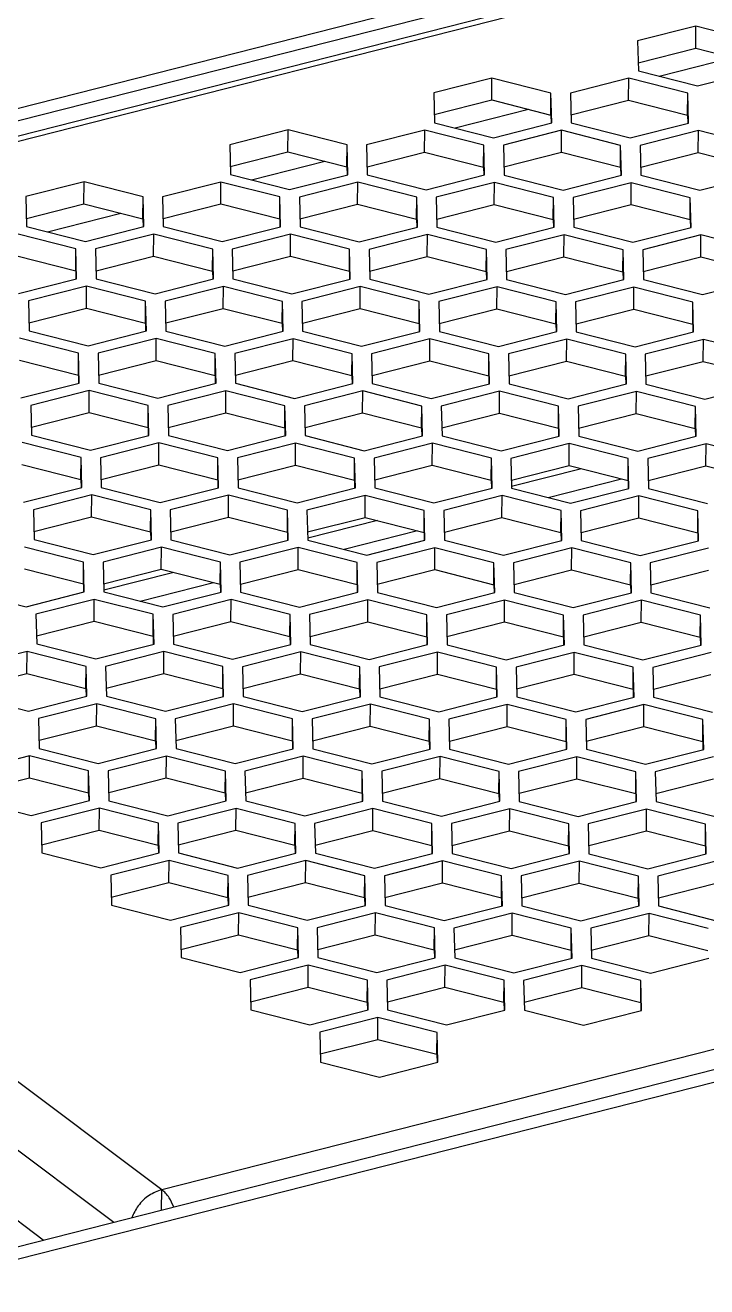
# Model space of a CAD drawing. Header units: millimetres. Extents: x 0 to 279, y 0 to 216.
# Drawn here: x 175.97 to 193.4, y 72.58 to 104.83 of the extents above; entities that cross this region are included whole.
import ezdxf

# ---------------------------------------------------------------- set-up
doc = ezdxf.new("R2010")
doc.units = ezdxf.units.MM

msp = doc.modelspace()

# ---------------------------------------------------------------- linework, layer by layer
at = {"color": 7, "linetype": 'Continuous', "lineweight": 25}
for p, q in [((235.393, 117.853), (143.712, 94.549)), ((235.712, 117.615), (144.03, 94.31)), ((235.419, 117.154), (151.594, 95.847)), ((235.658, 117.08), (151.859, 95.779)), ((193.119, 104.806), (191.628, 104.427)), ((193.115, 104.245), (193.119, 104.806)), ((194.628, 104.422), (193.119, 104.806)), ((191.628, 104.427), (191.647, 103.664)), ((191.642, 103.87), (193.115, 104.245)), ((193.115, 104.245), (194.624, 103.861)), ((192.18, 103.529), (194.056, 104.005)), ((191.647, 103.664), (193.156, 103.281)), ((193.156, 103.281), (194.646, 103.659)), ((187.903, 103.48), (186.413, 103.101)), ((187.899, 102.919), (187.903, 103.48)), ((189.412, 103.096), (187.903, 103.48)), ((191.401, 103.474), (189.911, 103.095)), ((191.397, 102.913), (191.401, 103.474)), ((192.91, 103.09), (191.401, 103.474)), ((186.413, 103.101), (186.431, 102.338)), ((186.426, 102.544), (187.899, 102.919)), ((187.899, 102.919), (189.408, 102.535)), ((189.408, 102.535), (189.412, 103.096)), ((189.431, 102.334), (189.412, 103.096)), ((189.911, 103.095), (189.929, 102.332)), ((189.924, 102.538), (191.397, 102.913)), ((191.397, 102.913), (192.906, 102.529)), ((192.906, 102.529), (192.91, 103.09)), ((192.929, 102.328), (192.91, 103.09)), ((186.964, 102.203), (188.84, 102.68)), ((186.431, 102.338), (187.94, 101.955)), ((187.94, 101.955), (189.431, 102.334)), ((189.408, 102.535), (189.413, 102.329)), ((189.929, 102.332), (191.438, 101.949)), ((191.438, 101.949), (192.929, 102.328)), ((192.906, 102.529), (192.911, 102.323)), ((182.688, 102.154), (181.197, 101.775)), ((182.683, 101.593), (182.688, 102.154)), ((184.197, 101.771), (182.688, 102.154)), ((186.186, 102.148), (184.695, 101.769)), ((186.181, 101.587), (186.186, 102.148)), ((187.695, 101.764), (186.186, 102.148)), ((189.685, 102.143), (188.194, 101.764)), ((189.681, 101.581), (189.685, 102.143)), ((191.194, 101.759), (189.685, 102.143)), ((193.183, 102.137), (191.692, 101.758)), ((193.179, 101.575), (193.183, 102.137)), ((194.692, 101.753), (193.183, 102.137)), ((181.197, 101.775), (181.215, 101.013)), ((184.192, 101.209), (184.197, 101.771)), ((184.215, 101.008), (184.197, 101.771)), ((184.695, 101.769), (184.713, 101.007)), ((187.69, 101.203), (187.695, 101.764)), ((187.713, 101.002), (187.695, 101.764)), ((188.194, 101.764), (188.213, 101.001)), ((191.19, 101.198), (191.194, 101.759)), ((191.213, 100.996), (191.194, 101.759)), ((191.692, 101.758), (191.711, 100.995)), ((181.21, 101.219), (182.683, 101.593)), ((181.749, 100.877), (183.624, 101.354)), ((182.683, 101.593), (184.192, 101.209)), ((184.708, 101.213), (186.181, 101.587)), ((186.181, 101.587), (187.69, 101.203)), ((188.208, 101.207), (189.681, 101.581)), ((189.681, 101.581), (191.19, 101.198)), ((191.706, 101.201), (193.179, 101.575)), ((193.179, 101.575), (194.688, 101.192)), ((181.215, 101.013), (182.724, 100.629)), ((182.724, 100.629), (184.215, 101.008)), ((184.192, 101.209), (184.197, 101.003)), ((184.713, 101.007), (186.222, 100.623)), ((186.222, 100.623), (187.713, 101.002)), ((187.69, 101.203), (187.695, 100.997)), ((188.213, 101.001), (189.722, 100.617)), ((189.722, 100.617), (191.213, 100.996)), ((191.19, 101.198), (191.195, 100.992)), ((191.711, 100.995), (193.22, 100.611)), ((193.22, 100.611), (194.71, 100.99)), ((177.472, 100.828), (175.981, 100.45)), ((177.468, 100.267), (177.472, 100.828)), ((178.981, 100.445), (177.472, 100.828)), ((180.97, 100.822), (179.479, 100.443)), ((180.965, 100.261), (180.97, 100.822)), ((182.479, 100.439), (180.97, 100.822)), ((184.469, 100.817), (182.979, 100.438)), ((184.465, 100.256), (184.469, 100.817)), ((185.979, 100.433), (184.469, 100.817)), ((187.967, 100.811), (186.477, 100.432)), ((187.963, 100.25), (187.967, 100.811)), ((189.476, 100.427), (187.967, 100.811)), ((191.467, 100.805), (189.976, 100.426)), ((191.463, 100.244), (191.467, 100.805)), ((192.976, 100.421), (191.467, 100.805)), ((175.981, 100.45), (175.999, 99.687)), ((178.977, 99.884), (178.981, 100.445)), ((178.999, 99.682), (178.981, 100.445)), ((179.479, 100.443), (179.497, 99.681)), ((182.474, 99.878), (182.479, 100.439)), ((182.497, 99.676), (182.479, 100.439)), ((182.979, 100.438), (182.997, 99.675)), ((185.974, 99.872), (185.979, 100.433)), ((185.997, 99.67), (185.979, 100.433)), ((186.477, 100.432), (186.495, 99.669)), ((189.472, 99.866), (189.476, 100.427)), ((189.495, 99.664), (189.476, 100.427)), ((189.976, 100.426), (189.995, 99.664)), ((192.972, 99.86), (192.976, 100.421)), ((192.994, 99.659), (192.976, 100.421)), ((175.995, 99.893), (177.468, 100.267)), ((176.533, 99.551), (178.409, 100.028)), ((177.468, 100.267), (178.977, 99.884)), ((179.492, 99.887), (180.965, 100.261)), ((180.965, 100.261), (182.474, 99.878)), ((182.992, 99.881), (184.465, 100.256)), ((184.465, 100.256), (185.974, 99.872)), ((186.49, 99.875), (187.963, 100.25)), ((187.963, 100.25), (189.472, 99.866)), ((189.99, 99.87), (191.463, 100.244)), ((191.463, 100.244), (192.972, 99.86)), ((175.999, 99.687), (177.508, 99.303)), ((177.508, 99.303), (178.999, 99.682)), ((178.977, 99.884), (178.982, 99.678)), ((179.497, 99.681), (181.006, 99.297)), ((181.006, 99.297), (182.497, 99.676)), ((182.474, 99.878), (182.479, 99.672)), ((182.997, 99.675), (184.506, 99.292)), ((184.506, 99.292), (185.997, 99.67)), ((185.974, 99.872), (185.979, 99.666)), ((186.495, 99.669), (188.004, 99.285)), ((188.004, 99.285), (189.495, 99.664)), ((189.472, 99.866), (189.477, 99.66)), ((189.995, 99.664), (191.504, 99.28)), ((192.972, 99.86), (192.977, 99.654)), ((177.263, 99.113), (175.754, 99.497)), ((179.254, 99.491), (177.763, 99.112)), ((179.249, 98.93), (179.254, 99.491)), ((180.763, 99.107), (179.254, 99.491)), ((182.752, 99.485), (181.261, 99.106)), ((182.747, 98.924), (182.752, 99.485)), ((184.261, 99.101), (182.752, 99.485)), ((186.251, 99.479), (184.761, 99.1)), ((186.247, 98.918), (186.251, 99.479)), ((187.76, 99.096), (186.251, 99.479)), ((189.749, 99.473), (188.258, 99.094)), ((189.745, 98.912), (189.749, 99.473)), ((191.258, 99.09), (189.749, 99.473)), ((191.504, 99.28), (192.994, 99.659)), ((193.249, 99.468), (191.758, 99.089)), ((193.245, 98.907), (193.249, 99.468)), ((194.758, 99.084), (193.249, 99.468)), ((177.259, 98.552), (177.263, 99.113)), ((177.281, 98.35), (177.263, 99.113)), ((177.763, 99.112), (177.781, 98.349)), ((180.758, 98.546), (180.763, 99.107)), ((180.781, 98.345), (180.763, 99.107)), ((181.261, 99.106), (181.279, 98.343)), ((184.256, 98.54), (184.261, 99.101)), ((184.279, 98.339), (184.261, 99.101)), ((184.761, 99.1), (184.779, 98.338)), ((187.756, 98.535), (187.76, 99.096)), ((187.779, 98.333), (187.76, 99.096)), ((188.258, 99.094), (188.277, 98.332)), ((191.254, 98.528), (191.258, 99.09)), ((191.276, 98.327), (191.258, 99.09)), ((191.758, 99.089), (191.776, 98.326)), ((175.75, 98.935), (177.259, 98.552)), ((177.776, 98.555), (179.249, 98.93)), ((179.249, 98.93), (180.758, 98.546)), ((181.274, 98.549), (182.747, 98.924)), ((182.747, 98.924), (184.256, 98.54)), ((184.774, 98.544), (186.247, 98.918)), ((186.247, 98.918), (187.756, 98.535)), ((188.272, 98.538), (189.745, 98.912)), ((189.745, 98.912), (191.254, 98.528)), ((191.771, 98.532), (193.245, 98.907)), ((193.245, 98.907), (194.754, 98.523)), ((177.259, 98.552), (177.264, 98.346)), ((180.758, 98.546), (180.763, 98.34)), ((184.256, 98.54), (184.261, 98.334)), ((187.756, 98.535), (187.761, 98.329)), ((191.254, 98.528), (191.259, 98.322)), ((175.791, 97.971), (177.281, 98.35)), ((177.536, 98.159), (176.045, 97.78)), ((177.532, 97.598), (177.536, 98.159)), ((179.045, 97.775), (177.536, 98.159)), ((177.781, 98.349), (179.29, 97.966)), ((179.29, 97.966), (180.781, 98.345)), ((181.036, 98.154), (179.545, 97.775)), ((181.031, 97.592), (181.036, 98.154)), ((182.545, 97.77), (181.036, 98.154)), ((181.279, 98.343), (182.788, 97.96)), ((182.788, 97.96), (184.279, 98.339)), ((184.533, 98.148), (183.043, 97.769)), ((184.529, 97.586), (184.533, 98.148)), ((186.042, 97.764), (184.533, 98.148)), ((184.779, 98.338), (186.288, 97.954)), ((186.288, 97.954), (187.779, 98.333)), ((188.033, 98.142), (186.542, 97.763)), ((188.029, 97.581), (188.033, 98.142)), ((189.542, 97.758), (188.033, 98.142)), ((188.277, 98.332), (189.786, 97.948)), ((189.786, 97.948), (191.276, 98.327)), ((191.531, 98.136), (190.04, 97.757)), ((191.527, 97.575), (191.531, 98.136)), ((193.04, 97.752), (191.531, 98.136)), ((191.776, 98.326), (193.285, 97.942)), ((193.285, 97.942), (194.776, 98.321)), ((176.045, 97.78), (176.063, 97.018)), ((179.041, 97.214), (179.045, 97.775)), ((179.063, 97.013), (179.045, 97.775)), ((179.545, 97.775), (179.563, 97.012)), ((182.54, 97.209), (182.545, 97.77)), ((182.563, 97.007), (182.545, 97.77)), ((183.043, 97.769), (183.061, 97.006)), ((186.038, 97.203), (186.042, 97.764)), ((186.061, 97.001), (186.042, 97.764)), ((186.542, 97.763), (186.561, 97)), ((189.538, 97.197), (189.542, 97.758)), ((189.56, 96.996), (189.542, 97.758)), ((190.04, 97.757), (190.058, 96.994)), ((193.036, 97.191), (193.04, 97.752)), ((193.058, 96.99), (193.04, 97.752)), ((176.058, 97.224), (177.532, 97.598)), ((177.532, 97.598), (179.041, 97.214)), ((179.558, 97.218), (181.031, 97.592)), ((181.031, 97.592), (182.54, 97.209)), ((183.056, 97.212), (184.529, 97.586)), ((184.529, 97.586), (186.038, 97.203)), ((186.556, 97.206), (188.029, 97.581)), ((188.029, 97.581), (189.538, 97.197)), ((190.054, 97.2), (191.527, 97.575)), ((191.527, 97.575), (193.036, 97.191)), ((179.041, 97.214), (179.045, 97.008)), ((182.54, 97.209), (182.545, 97.003)), ((186.038, 97.203), (186.043, 96.997)), ((189.538, 97.197), (189.543, 96.991)), ((193.036, 97.191), (193.041, 96.985)), ((177.329, 96.444), (175.82, 96.828)), ((176.063, 97.018), (177.572, 96.634)), ((177.572, 96.634), (179.063, 97.013)), ((179.318, 96.822), (177.827, 96.443)), ((179.313, 96.261), (179.318, 96.822)), ((180.827, 96.438), (179.318, 96.822)), ((179.563, 97.012), (181.072, 96.628)), ((181.072, 96.628), (182.563, 97.007)), ((182.817, 96.816), (181.327, 96.437)), ((182.813, 96.255), (182.817, 96.816)), ((184.326, 96.432), (182.817, 96.816)), ((183.061, 97.006), (184.57, 96.622)), ((184.57, 96.622), (186.061, 97.001)), ((186.315, 96.81), (184.824, 96.431)), ((186.311, 96.249), (186.315, 96.81)), ((187.824, 96.426), (186.315, 96.81)), ((186.561, 97), (188.07, 96.617)), ((188.07, 96.617), (189.56, 96.996)), ((189.815, 96.805), (188.324, 96.426)), ((189.811, 96.243), (189.815, 96.805)), ((191.324, 96.421), (189.815, 96.805)), ((190.058, 96.994), (191.568, 96.611)), ((191.568, 96.611), (193.058, 96.99)), ((193.313, 96.799), (191.822, 96.42)), ((193.308, 96.237), (193.313, 96.799)), ((194.822, 96.415), (193.313, 96.799)), ((177.324, 95.883), (177.329, 96.444)), ((177.347, 95.681), (177.329, 96.444)), ((177.827, 96.443), (177.845, 95.68)), ((180.822, 95.877), (180.827, 96.438)), ((180.845, 95.675), (180.827, 96.438)), ((181.327, 96.437), (181.345, 95.675)), ((172.667, 72.816), (264.348, 96.12)), ((175.815, 96.267), (177.324, 95.883)), ((177.84, 95.886), (179.313, 96.261)), ((179.313, 96.261), (180.822, 95.877)), ((179.458, 75.063), (263.257, 96.364)), ((181.34, 95.881), (182.813, 96.255)), ((182.813, 96.255), (184.322, 95.871)), ((184.322, 95.871), (184.326, 96.432)), ((184.345, 95.67), (184.326, 96.432)), ((184.824, 96.431), (184.843, 95.669)), ((184.838, 95.875), (186.311, 96.249)), ((186.311, 96.249), (187.82, 95.865)), ((187.82, 95.865), (187.824, 96.426)), ((187.843, 95.664), (187.824, 96.426)), ((188.324, 96.426), (188.342, 95.663)), ((188.338, 95.869), (189.811, 96.243)), ((189.811, 96.243), (191.32, 95.86)), ((191.32, 95.86), (191.324, 96.421)), ((191.342, 95.658), (191.324, 96.421)), ((191.822, 96.42), (191.84, 95.657)), ((191.835, 95.863), (193.308, 96.237)), ((193.308, 96.237), (194.817, 95.854)), ((172.985, 72.577), (264.666, 95.881)), ((177.324, 95.883), (177.329, 95.677)), ((180.822, 95.877), (180.827, 95.671)), ((184.322, 95.871), (184.327, 95.665)), ((187.82, 95.865), (187.825, 95.659)), ((191.32, 95.86), (191.325, 95.654)), ((151.859, 95.779), (179.458, 75.063)), ((175.856, 95.303), (177.347, 95.681)), ((177.602, 95.49), (176.111, 95.111)), ((177.597, 94.929), (177.602, 95.49)), ((179.111, 95.107), (177.602, 95.49)), ((177.845, 95.68), (179.354, 95.296)), ((179.354, 95.296), (180.845, 95.675)), ((181.099, 95.484), (179.609, 95.105)), ((181.095, 94.923), (181.099, 95.484)), ((182.608, 95.101), (181.099, 95.484)), ((181.345, 95.675), (182.854, 95.291)), ((182.854, 95.291), (184.345, 95.67)), ((184.599, 95.479), (183.108, 95.1)), ((184.595, 94.918), (184.599, 95.479)), ((186.108, 95.095), (184.599, 95.479)), ((184.843, 95.669), (186.352, 95.285)), ((186.352, 95.285), (187.843, 95.664)), ((188.097, 95.473), (186.606, 95.094)), ((188.093, 94.912), (188.097, 95.473)), ((189.606, 95.089), (188.097, 95.473)), ((188.342, 95.663), (189.851, 95.279)), ((189.851, 95.279), (191.342, 95.658)), ((191.84, 95.657), (193.349, 95.273)), ((193.349, 95.273), (194.84, 95.652)), ((191.597, 95.467), (190.106, 95.088)), ((191.592, 94.906), (191.597, 95.467)), ((193.106, 95.083), (191.597, 95.467)), ((176.111, 95.111), (176.129, 94.349)), ((176.124, 94.555), (177.597, 94.929)), ((177.597, 94.929), (179.106, 94.546)), ((179.106, 94.546), (179.111, 95.107)), ((179.129, 94.344), (179.111, 95.107)), ((179.609, 95.105), (179.627, 94.343)), ((179.622, 94.549), (181.095, 94.923)), ((181.095, 94.923), (182.604, 94.539)), ((182.604, 94.539), (182.608, 95.101)), ((182.627, 94.338), (182.608, 95.101)), ((183.108, 95.1), (183.127, 94.337)), ((183.122, 94.543), (184.595, 94.918)), ((184.595, 94.918), (186.104, 94.534)), ((186.104, 94.534), (186.108, 95.095)), ((186.126, 94.332), (186.108, 95.095)), ((186.606, 95.094), (186.625, 94.331)), ((186.62, 94.537), (188.093, 94.912)), ((188.093, 94.912), (189.602, 94.528)), ((189.602, 94.528), (189.606, 95.089)), ((189.624, 94.326), (189.606, 95.089)), ((190.106, 95.088), (190.124, 94.326)), ((190.119, 94.532), (191.592, 94.906)), ((191.592, 94.906), (193.101, 94.522)), ((193.101, 94.522), (193.106, 95.083)), ((193.124, 94.321), (193.106, 95.083)), ((179.106, 94.546), (179.111, 94.34)), ((182.604, 94.539), (182.609, 94.333)), ((186.104, 94.534), (186.109, 94.328)), ((189.602, 94.528), (189.607, 94.322)), ((193.101, 94.522), (193.106, 94.316)), ((176.129, 94.349), (177.638, 93.965)), ((177.638, 93.965), (179.129, 94.344)), ((179.627, 94.343), (181.136, 93.959)), ((181.136, 93.959), (182.627, 94.338)), ((183.127, 94.337), (184.636, 93.953)), ((184.636, 93.953), (186.126, 94.332)), ((186.625, 94.331), (188.134, 93.947)), ((188.134, 93.947), (189.624, 94.326)), ((190.124, 94.326), (191.633, 93.942)), ((191.633, 93.942), (193.124, 94.321)), ((177.393, 93.775), (175.884, 94.159)), ((179.383, 94.153), (177.893, 93.774)), ((179.379, 93.592), (179.383, 94.153)), ((180.892, 93.769), (179.383, 94.153)), ((182.881, 94.147), (181.391, 93.768)), ((182.877, 93.586), (182.881, 94.147)), ((184.39, 93.763), (182.881, 94.147)), ((186.381, 94.141), (184.89, 93.762)), ((186.377, 93.58), (186.381, 94.141)), ((187.89, 93.758), (186.381, 94.141)), ((189.879, 94.135), (188.388, 93.756)), ((189.875, 93.574), (189.879, 94.135)), ((191.388, 93.752), (189.879, 94.135)), ((193.379, 94.13), (191.888, 93.751)), ((193.374, 93.569), (193.379, 94.13)), ((194.888, 93.746), (193.379, 94.13)), ((175.879, 93.597), (177.388, 93.214)), ((177.388, 93.214), (177.393, 93.775)), ((177.411, 93.012), (177.393, 93.775)), ((177.893, 93.774), (177.911, 93.011)), ((177.906, 93.217), (179.379, 93.592)), ((179.379, 93.592), (180.888, 93.208)), ((180.888, 93.208), (180.892, 93.769)), ((180.911, 93.007), (180.892, 93.769)), ((181.391, 93.768), (181.409, 93.005)), ((181.404, 93.211), (182.877, 93.586)), ((182.877, 93.586), (184.386, 93.202)), ((184.386, 93.202), (184.39, 93.763)), ((184.409, 93.001), (184.39, 93.763)), ((184.89, 93.762), (184.909, 93)), ((184.904, 93.206), (186.377, 93.58)), ((186.377, 93.58), (187.886, 93.196)), ((187.886, 93.196), (187.89, 93.758)), ((187.908, 92.995), (187.89, 93.758)), ((188.388, 93.756), (188.406, 92.994)), ((188.401, 93.2), (189.875, 93.574)), ((189.875, 93.574), (191.384, 93.19)), ((191.384, 93.19), (191.388, 93.752)), ((191.406, 92.989), (191.388, 93.752)), ((191.888, 93.751), (191.906, 92.988)), ((191.901, 93.194), (193.374, 93.569)), ((193.374, 93.569), (194.883, 93.185)), ((177.388, 93.214), (177.393, 93.008)), ((175.92, 92.633), (177.411, 93.012)), ((177.911, 93.011), (179.42, 92.628)), ((179.42, 92.628), (180.911, 93.007)), ((180.888, 93.208), (180.893, 93.002)), ((181.409, 93.005), (182.918, 92.622)), ((182.918, 92.622), (184.409, 93.001)), ((184.386, 93.202), (184.391, 92.996)), ((184.909, 93), (186.418, 92.616)), ((186.418, 92.616), (187.908, 92.995)), ((187.886, 93.196), (187.891, 92.991)), ((188.406, 92.994), (189.915, 92.61)), ((189.915, 92.61), (191.406, 92.989)), ((191.384, 93.19), (191.388, 92.984)), ((191.906, 92.988), (193.415, 92.604)), ((176.425, 73.771), (150.975, 92.874)), ((177.666, 92.821), (176.175, 92.442)), ((177.661, 92.26), (177.666, 92.821)), ((179.175, 92.437), (177.666, 92.821)), ((181.165, 92.816), (179.675, 92.437)), ((181.161, 92.254), (181.165, 92.816)), ((182.674, 92.432), (181.165, 92.816)), ((184.663, 92.81), (183.172, 92.431)), ((184.659, 92.248), (184.663, 92.81)), ((186.172, 92.426), (184.663, 92.81)), ((188.163, 92.804), (186.672, 92.425)), ((188.158, 92.243), (188.163, 92.804)), ((189.672, 92.42), (188.163, 92.804)), ((191.661, 92.798), (190.17, 92.419)), ((191.656, 92.237), (191.661, 92.798)), ((193.17, 92.414), (191.661, 92.798)), ((176.175, 92.442), (176.193, 91.68)), ((176.188, 91.886), (177.661, 92.26)), ((177.661, 92.26), (179.17, 91.876)), ((179.17, 91.876), (179.175, 92.437)), ((179.193, 91.675), (179.175, 92.437)), ((179.675, 92.437), (179.693, 91.674)), ((179.688, 91.88), (181.161, 92.254)), ((181.161, 92.254), (182.67, 91.871)), ((182.67, 91.871), (182.674, 92.432)), ((182.693, 91.669), (182.674, 92.432)), ((183.172, 92.431), (183.191, 91.668)), ((183.186, 91.874), (184.659, 92.248)), ((184.659, 92.248), (186.168, 91.865)), ((186.168, 91.865), (186.172, 92.426)), ((186.19, 91.663), (186.172, 92.426)), ((186.672, 92.425), (186.69, 91.662)), ((189.668, 91.859), (189.672, 92.42)), ((189.69, 91.658), (189.672, 92.42)), ((190.17, 92.419), (190.188, 91.656)), ((193.165, 91.853), (193.17, 92.414)), ((193.188, 91.652), (193.17, 92.414)), ((186.685, 91.868), (188.158, 92.243)), ((188.158, 92.243), (189.668, 91.859)), ((190.183, 91.862), (191.656, 92.237)), ((191.656, 92.237), (193.165, 91.853)), ((176.193, 91.68), (177.702, 91.296)), ((177.702, 91.296), (179.193, 91.675)), ((179.17, 91.876), (179.175, 91.67)), ((179.693, 91.674), (181.202, 91.29)), ((181.202, 91.29), (182.693, 91.669)), ((182.67, 91.871), (182.675, 91.665)), ((183.191, 91.668), (184.7, 91.284)), ((184.7, 91.284), (186.19, 91.663)), ((186.168, 91.865), (186.173, 91.659)), ((186.69, 91.662), (188.199, 91.279)), ((188.199, 91.279), (189.69, 91.658)), ((189.668, 91.859), (189.672, 91.653)), ((190.188, 91.656), (191.697, 91.273)), ((191.697, 91.273), (193.188, 91.652)), ((193.165, 91.853), (193.17, 91.647)), ((177.459, 91.106), (175.95, 91.49)), ((179.447, 91.484), (177.957, 91.105)), ((179.443, 90.923), (179.447, 91.484)), ((180.956, 91.1), (179.447, 91.484)), ((182.947, 91.478), (181.456, 91.099)), ((182.943, 90.917), (182.947, 91.478)), ((184.456, 91.094), (182.947, 91.478)), ((186.445, 91.472), (184.954, 91.093)), ((186.441, 90.911), (186.445, 91.472)), ((187.954, 91.088), (186.445, 91.472)), ((189.945, 91.467), (188.454, 91.088)), ((189.94, 90.905), (189.945, 91.467)), ((191.454, 91.083), (189.945, 91.467)), ((193.443, 91.46), (191.952, 91.082)), ((177.454, 90.545), (177.459, 91.106)), ((177.477, 90.343), (177.459, 91.106)), ((177.957, 91.105), (177.975, 90.342)), ((180.952, 90.539), (180.956, 91.1)), ((180.975, 90.337), (180.956, 91.1)), ((181.456, 91.099), (181.475, 90.337)), ((184.452, 90.533), (184.456, 91.094)), ((184.474, 90.332), (184.456, 91.094)), ((184.954, 91.093), (184.972, 90.331)), ((187.95, 90.527), (187.954, 91.088)), ((187.972, 90.326), (187.954, 91.088)), ((188.454, 91.088), (188.472, 90.325)), ((191.449, 90.522), (191.454, 91.083)), ((191.472, 90.32), (191.454, 91.083)), ((191.952, 91.082), (191.97, 90.319)), ((175.945, 90.929), (177.454, 90.545)), ((177.97, 90.548), (179.443, 90.923)), ((179.443, 90.923), (180.952, 90.539)), ((181.47, 90.543), (182.943, 90.917)), ((182.943, 90.917), (184.452, 90.533)), ((184.968, 90.536), (186.441, 90.911)), ((186.441, 90.911), (187.95, 90.527)), ((188.467, 90.531), (189.94, 90.905)), ((189.94, 90.905), (191.449, 90.522)), ((191.965, 90.525), (193.438, 90.899)), ((174.477, 90.348), (175.986, 89.964)), ((175.986, 89.964), (177.477, 90.343)), ((177.454, 90.545), (177.459, 90.339)), ((177.975, 90.342), (179.484, 89.958)), ((179.484, 89.958), (180.975, 90.337)), ((180.952, 90.539), (180.957, 90.333)), ((181.475, 90.337), (182.984, 89.953)), ((182.984, 89.953), (184.474, 90.332)), ((184.452, 90.533), (184.457, 90.327)), ((184.972, 90.331), (186.481, 89.947)), ((186.481, 89.947), (187.972, 90.326)), ((187.95, 90.527), (187.955, 90.321)), ((188.472, 90.325), (189.981, 89.941)), ((189.981, 89.941), (191.472, 90.32)), ((191.449, 90.522), (191.454, 90.316)), ((191.97, 90.319), (193.479, 89.935)), ((177.731, 90.152), (176.241, 89.773)), ((177.727, 89.591), (177.731, 90.152)), ((179.24, 89.769), (177.731, 90.152)), ((181.229, 90.146), (179.738, 89.767)), ((181.225, 89.585), (181.229, 90.146)), ((182.738, 89.763), (181.229, 90.146)), ((184.729, 90.141), (183.238, 89.762)), ((184.725, 89.58), (184.729, 90.141)), ((186.238, 89.757), (184.729, 90.141)), ((188.227, 90.135), (186.736, 89.756)), ((188.222, 89.574), (188.227, 90.135)), ((189.736, 89.751), (188.227, 90.135)), ((191.726, 90.129), (190.236, 89.75)), ((191.722, 89.568), (191.726, 90.129)), ((193.235, 89.745), (191.726, 90.129)), ((176.241, 89.773), (176.259, 89.011)), ((179.236, 89.207), (179.24, 89.769)), ((179.259, 89.006), (179.24, 89.769)), ((179.738, 89.767), (179.757, 89.005)), ((182.734, 89.201), (182.738, 89.763)), ((182.756, 89), (182.738, 89.763)), ((183.238, 89.762), (183.256, 88.999)), ((186.234, 89.196), (186.238, 89.757)), ((186.256, 88.994), (186.238, 89.757)), ((186.736, 89.756), (186.754, 88.993)), ((189.731, 89.19), (189.736, 89.751)), ((189.754, 88.988), (189.736, 89.751)), ((190.236, 89.75), (190.254, 88.988)), ((193.231, 89.184), (193.235, 89.745)), ((193.254, 88.983), (193.235, 89.745)), ((176.254, 89.217), (177.727, 89.591)), ((177.727, 89.591), (179.236, 89.207)), ((179.752, 89.211), (181.225, 89.585)), ((181.225, 89.585), (182.734, 89.201)), ((183.251, 89.205), (184.725, 89.58)), ((184.725, 89.58), (186.234, 89.196)), ((186.749, 89.199), (188.222, 89.574)), ((188.222, 89.574), (189.731, 89.19)), ((190.249, 89.194), (191.722, 89.568)), ((191.722, 89.568), (193.231, 89.184)), ((179.236, 89.207), (179.241, 89.002)), ((182.734, 89.201), (182.739, 88.995)), ((186.234, 89.196), (186.239, 88.99)), ((189.731, 89.19), (189.736, 88.984)), ((193.231, 89.184), (193.236, 88.978)), ((176.013, 88.821), (174.523, 88.442)), ((176.009, 88.259), (176.013, 88.821)), ((177.522, 88.437), (176.013, 88.821)), ((176.259, 89.011), (177.768, 88.627)), ((177.768, 88.627), (179.259, 89.006)), ((179.513, 88.815), (178.022, 88.436)), ((179.509, 88.254), (179.513, 88.815)), ((181.022, 88.431), (179.513, 88.815)), ((179.757, 89.005), (181.266, 88.621)), ((181.266, 88.621), (182.756, 89)), ((183.011, 88.809), (181.52, 88.43)), ((183.007, 88.248), (183.011, 88.809)), ((184.52, 88.425), (183.011, 88.809)), ((183.256, 88.999), (184.765, 88.615)), ((184.765, 88.615), (186.256, 88.994)), ((186.511, 88.803), (185.02, 88.424)), ((186.506, 88.242), (186.511, 88.803)), ((188.02, 88.42), (186.511, 88.803)), ((186.754, 88.993), (188.263, 88.609)), ((188.263, 88.609), (189.754, 88.988)), ((190.009, 88.797), (188.518, 88.418)), ((190.004, 88.236), (190.009, 88.797)), ((191.518, 88.414), (190.009, 88.797)), ((190.254, 88.988), (191.763, 88.604)), ((191.763, 88.604), (193.254, 88.983)), ((193.508, 88.792), (192.018, 88.413)), ((177.518, 87.876), (177.522, 88.437)), ((177.541, 87.674), (177.522, 88.437)), ((178.022, 88.436), (178.041, 87.673)), ((181.018, 87.87), (181.022, 88.431)), ((181.04, 87.669), (181.022, 88.431)), ((181.52, 88.43), (181.539, 87.667)), ((184.516, 87.864), (184.52, 88.425)), ((184.538, 87.663), (184.52, 88.425)), ((185.02, 88.424), (185.038, 87.662)), ((188.015, 87.858), (188.02, 88.42)), ((188.038, 87.657), (188.02, 88.42)), ((188.518, 88.418), (188.536, 87.656)), ((191.513, 87.852), (191.518, 88.414)), ((191.536, 87.651), (191.518, 88.414)), ((192.018, 88.413), (192.036, 87.65)), ((174.536, 87.885), (176.009, 88.259)), ((176.009, 88.259), (177.518, 87.876)), ((178.036, 87.879), (179.509, 88.254)), ((179.509, 88.254), (181.018, 87.87)), ((181.534, 87.873), (183.007, 88.248)), ((183.007, 88.248), (184.516, 87.864)), ((185.033, 87.868), (186.506, 88.242)), ((186.506, 88.242), (188.015, 87.858)), ((188.531, 87.862), (190.004, 88.236)), ((190.004, 88.236), (191.513, 87.852)), ((192.031, 87.856), (193.504, 88.231)), ((177.518, 87.876), (177.523, 87.67)), ((181.018, 87.87), (181.023, 87.664)), ((184.516, 87.864), (184.521, 87.658)), ((188.015, 87.858), (188.02, 87.652)), ((191.513, 87.852), (191.518, 87.646)), ((174.541, 87.679), (176.05, 87.295)), ((176.05, 87.295), (177.541, 87.674)), ((177.795, 87.483), (176.305, 87.104)), ((177.791, 86.922), (177.795, 87.483)), ((179.304, 87.099), (177.795, 87.483)), ((178.041, 87.673), (179.55, 87.29)), ((179.55, 87.29), (181.04, 87.669)), ((181.295, 87.478), (179.804, 87.099)), ((181.291, 86.916), (181.295, 87.478)), ((182.804, 87.094), (181.295, 87.478)), ((181.539, 87.667), (183.048, 87.284)), ((183.048, 87.284), (184.538, 87.663)), ((184.793, 87.471), (183.302, 87.093)), ((184.788, 86.91), (184.793, 87.471)), ((186.302, 87.088), (184.793, 87.471)), ((185.038, 87.662), (186.547, 87.278)), ((186.547, 87.278), (188.038, 87.657)), ((188.293, 87.466), (186.802, 87.087)), ((188.288, 86.905), (188.293, 87.466)), ((189.802, 87.082), (188.293, 87.466)), ((188.536, 87.656), (190.045, 87.272)), ((190.045, 87.272), (191.536, 87.651)), ((191.79, 87.46), (190.3, 87.081)), ((191.786, 86.899), (191.79, 87.46)), ((193.299, 87.076), (191.79, 87.46)), ((192.036, 87.65), (193.545, 87.266)), ((176.305, 87.104), (176.323, 86.342)), ((179.3, 86.538), (179.304, 87.099)), ((179.323, 86.337), (179.304, 87.099)), ((179.804, 87.099), (179.822, 86.336)), ((182.8, 86.533), (182.804, 87.094)), ((182.822, 86.331), (182.804, 87.094)), ((183.302, 87.093), (183.32, 86.33)), ((186.297, 86.527), (186.302, 87.088)), ((186.32, 86.325), (186.302, 87.088)), ((186.802, 87.087), (186.82, 86.324)), ((176.318, 86.548), (177.791, 86.922)), ((177.791, 86.922), (179.3, 86.538)), ((179.818, 86.542), (181.291, 86.916)), ((181.291, 86.916), (182.8, 86.533)), ((183.315, 86.536), (184.788, 86.91)), ((184.788, 86.91), (186.297, 86.527)), ((186.815, 86.53), (188.288, 86.905)), ((188.288, 86.905), (189.797, 86.521)), ((189.797, 86.521), (189.802, 87.082)), ((189.82, 86.32), (189.802, 87.082)), ((190.3, 87.081), (190.318, 86.318)), ((190.313, 86.524), (191.786, 86.899)), ((191.786, 86.899), (193.295, 86.515)), ((193.295, 86.515), (193.299, 87.076)), ((193.318, 86.313), (193.299, 87.076)), ((179.3, 86.538), (179.305, 86.332)), ((182.8, 86.533), (182.805, 86.327)), ((186.297, 86.527), (186.302, 86.321)), ((189.797, 86.521), (189.802, 86.315)), ((193.295, 86.515), (193.3, 86.309)), ((176.079, 86.152), (174.588, 85.773)), ((176.075, 85.591), (176.079, 86.152)), ((177.588, 85.768), (176.079, 86.152)), ((176.323, 86.342), (177.832, 85.958)), ((177.832, 85.958), (179.323, 86.337)), ((179.577, 86.146), (178.086, 85.767)), ((179.573, 85.585), (179.577, 86.146)), ((181.086, 85.762), (179.577, 86.146)), ((179.822, 86.336), (181.331, 85.952)), ((181.331, 85.952), (182.822, 86.331)), ((183.077, 86.14), (181.586, 85.761)), ((183.072, 85.579), (183.077, 86.14)), ((184.586, 85.756), (183.077, 86.14)), ((183.32, 86.33), (184.829, 85.946)), ((184.829, 85.946), (186.32, 86.325)), ((186.575, 86.134), (185.084, 85.755)), ((186.57, 85.573), (186.575, 86.134)), ((188.084, 85.75), (186.575, 86.134)), ((186.82, 86.324), (188.329, 85.941)), ((188.329, 85.941), (189.82, 86.32)), ((190.074, 86.128), (188.584, 85.75)), ((190.07, 85.567), (190.074, 86.128)), ((191.583, 85.745), (190.074, 86.128)), ((190.318, 86.318), (191.827, 85.935)), ((191.827, 85.935), (193.318, 86.313)), ((193.572, 86.122), (192.081, 85.743)), ((174.602, 85.216), (176.075, 85.591)), ((176.075, 85.591), (177.584, 85.207)), ((177.584, 85.207), (177.588, 85.768)), ((177.606, 85.005), (177.588, 85.768)), ((178.086, 85.767), (178.105, 85.004)), ((178.1, 85.21), (179.573, 85.585)), ((179.573, 85.585), (181.082, 85.201)), ((181.082, 85.201), (181.086, 85.762)), ((181.104, 84.999), (181.086, 85.762)), ((181.586, 85.761), (181.604, 84.999)), ((181.599, 85.205), (183.072, 85.579)), ((183.072, 85.579), (184.581, 85.195)), ((184.581, 85.195), (184.586, 85.756)), ((184.604, 84.994), (184.586, 85.756)), ((185.084, 85.755), (185.102, 84.992)), ((185.097, 85.198), (186.57, 85.573)), ((186.57, 85.573), (188.079, 85.189)), ((188.079, 85.189), (188.084, 85.75)), ((188.102, 84.988), (188.084, 85.75)), ((188.584, 85.75), (188.602, 84.987)), ((188.597, 85.193), (190.07, 85.567)), ((190.07, 85.567), (191.579, 85.184)), ((191.579, 85.184), (191.583, 85.745)), ((191.602, 84.982), (191.583, 85.745)), ((192.081, 85.743), (192.1, 84.981)), ((192.095, 85.187), (193.568, 85.561)), ((177.584, 85.207), (177.589, 85.001)), ((181.082, 85.201), (181.087, 84.995)), ((184.581, 85.195), (184.586, 84.989)), ((188.079, 85.189), (188.084, 84.983)), ((191.579, 85.184), (191.584, 84.978)), ((174.607, 85.01), (176.116, 84.626)), ((176.116, 84.626), (177.606, 85.005)), ((178.105, 85.004), (179.614, 84.62)), ((179.614, 84.62), (181.104, 84.999)), ((181.604, 84.999), (183.113, 84.615)), ((183.113, 84.615), (184.604, 84.994)), ((185.102, 84.992), (186.611, 84.609)), ((186.611, 84.609), (188.102, 84.988)), ((188.602, 84.987), (190.111, 84.603)), ((190.111, 84.603), (191.602, 84.982)), ((192.1, 84.981), (193.609, 84.597)), ((177.861, 84.814), (176.37, 84.435)), ((177.857, 84.253), (177.861, 84.814)), ((179.37, 84.431), (177.861, 84.814)), ((181.359, 84.808), (179.868, 84.429)), ((181.355, 84.247), (181.359, 84.808)), ((182.868, 84.425), (181.359, 84.808)), ((184.859, 84.803), (183.368, 84.424)), ((184.854, 84.242), (184.859, 84.803)), ((186.368, 84.419), (184.859, 84.803)), ((188.356, 84.797), (186.866, 84.418)), ((188.352, 84.235), (188.356, 84.797)), ((189.865, 84.413), (188.356, 84.797)), ((191.856, 84.791), (190.365, 84.412)), ((191.852, 84.23), (191.856, 84.791)), ((193.365, 84.407), (191.856, 84.791)), ((176.37, 84.435), (176.389, 83.673)), ((176.384, 83.879), (177.857, 84.253)), ((177.857, 84.253), (179.366, 83.869)), ((179.366, 83.869), (179.37, 84.431)), ((179.388, 83.668), (179.37, 84.431)), ((179.868, 84.429), (179.886, 83.667)), ((179.881, 83.873), (181.355, 84.247)), ((181.355, 84.247), (182.864, 83.863)), ((182.864, 83.863), (182.868, 84.425)), ((182.886, 83.662), (182.868, 84.425)), ((183.368, 84.424), (183.386, 83.661)), ((183.381, 83.867), (184.854, 84.242)), ((184.854, 84.242), (186.363, 83.858)), ((186.363, 83.858), (186.368, 84.419)), ((186.386, 83.656), (186.368, 84.419)), ((186.866, 84.418), (186.884, 83.655)), ((186.879, 83.861), (188.352, 84.235)), ((188.352, 84.235), (189.861, 83.852)), ((189.861, 83.852), (189.865, 84.413)), ((189.884, 83.65), (189.865, 84.413)), ((190.365, 84.412), (190.384, 83.649)), ((190.379, 83.855), (191.852, 84.23)), ((191.852, 84.23), (193.361, 83.846)), ((193.361, 83.846), (193.365, 84.407)), ((193.383, 83.645), (193.365, 84.407)), ((179.366, 83.869), (179.371, 83.663)), ((182.864, 83.863), (182.868, 83.657)), ((176.389, 83.673), (177.898, 83.289)), ((177.898, 83.289), (179.388, 83.668)), ((179.886, 83.667), (181.395, 83.283)), ((181.395, 83.283), (182.886, 83.662)), ((183.386, 83.661), (184.895, 83.277)), ((184.895, 83.277), (186.386, 83.656)), ((186.363, 83.858), (186.368, 83.652)), ((186.884, 83.655), (188.393, 83.271)), ((188.393, 83.271), (189.884, 83.65)), ((189.861, 83.852), (189.866, 83.646)), ((190.384, 83.649), (191.893, 83.266)), ((191.893, 83.266), (193.383, 83.645)), ((193.361, 83.846), (193.366, 83.64)), ((179.643, 83.477), (178.152, 83.098)), ((179.639, 82.916), (179.643, 83.477)), ((181.152, 83.093), (179.643, 83.477)), ((183.141, 83.471), (181.65, 83.092)), ((183.136, 82.91), (183.141, 83.471)), ((184.65, 83.087), (183.141, 83.471)), ((186.64, 83.465), (185.15, 83.086)), ((186.636, 82.904), (186.64, 83.465)), ((188.149, 83.082), (186.64, 83.465)), ((190.138, 83.459), (188.648, 83.08)), ((190.134, 82.898), (190.138, 83.459)), ((191.647, 83.076), (190.138, 83.459)), ((193.638, 83.454), (192.147, 83.075)), ((178.152, 83.098), (178.17, 82.335)), ((178.165, 82.541), (179.639, 82.916)), ((179.639, 82.916), (181.148, 82.532)), ((181.148, 82.532), (181.152, 83.093)), ((181.17, 82.331), (181.152, 83.093)), ((181.65, 83.092), (181.668, 82.329)), ((181.663, 82.535), (183.136, 82.91)), ((183.136, 82.91), (184.645, 82.526)), ((184.645, 82.526), (184.65, 83.087)), ((184.668, 82.324), (184.65, 83.087)), ((185.15, 83.086), (185.168, 82.324)), ((185.163, 82.53), (186.636, 82.904)), ((186.636, 82.904), (188.145, 82.52)), ((188.145, 82.52), (188.149, 83.082)), ((188.168, 82.319), (188.149, 83.082)), ((188.648, 83.08), (188.666, 82.318)), ((188.661, 82.524), (190.134, 82.898)), ((190.134, 82.898), (191.643, 82.514)), ((191.643, 82.514), (191.647, 83.076)), ((191.666, 82.313), (191.647, 83.076)), ((192.147, 83.075), (192.166, 82.312)), ((192.161, 82.518), (193.634, 82.892)), ((178.17, 82.335), (179.679, 81.952)), ((179.679, 81.952), (181.17, 82.331)), ((181.148, 82.532), (181.152, 82.326)), ((181.668, 82.329), (183.177, 81.946)), ((183.177, 81.946), (184.668, 82.324)), ((184.645, 82.526), (184.65, 82.32)), ((185.168, 82.324), (186.677, 81.94)), ((186.677, 81.94), (188.168, 82.319)), ((188.145, 82.52), (188.15, 82.314)), ((188.666, 82.318), (190.175, 81.934)), ((190.175, 81.934), (191.666, 82.313)), ((191.643, 82.514), (191.648, 82.308)), ((192.166, 82.312), (193.675, 81.928)), ((181.425, 82.139), (179.934, 81.761)), ((181.42, 81.578), (181.425, 82.139)), ((182.934, 81.756), (181.425, 82.139)), ((184.923, 82.133), (183.432, 81.754)), ((184.918, 81.572), (184.923, 82.133)), ((186.432, 81.75), (184.923, 82.133)), ((188.422, 82.128), (186.931, 81.749)), ((188.418, 81.567), (188.422, 82.128)), ((189.931, 81.744), (188.422, 82.128)), ((191.92, 82.122), (190.429, 81.743)), ((191.916, 81.561), (191.92, 82.122)), ((193.429, 81.738), (191.92, 82.122)), ((179.934, 81.761), (179.952, 80.998)), ((182.929, 81.195), (182.934, 81.756)), ((182.952, 80.993), (182.934, 81.756)), ((183.432, 81.754), (183.45, 80.992)), ((186.427, 81.189), (186.432, 81.75)), ((186.45, 80.987), (186.432, 81.75)), ((186.931, 81.749), (186.95, 80.986)), ((189.927, 81.183), (189.931, 81.744)), ((189.95, 80.981), (189.931, 81.744)), ((190.429, 81.743), (190.448, 80.98)), ((179.947, 81.204), (181.42, 81.578)), ((181.42, 81.578), (182.929, 81.195)), ((183.445, 81.198), (184.918, 81.572)), ((184.918, 81.572), (186.427, 81.189)), ((186.945, 81.192), (188.418, 81.567)), ((188.418, 81.567), (189.927, 81.183)), ((190.443, 81.186), (191.916, 81.561)), ((191.916, 81.561), (193.425, 81.177)), ((179.952, 80.998), (181.461, 80.614)), ((181.461, 80.614), (182.952, 80.993)), ((182.929, 81.195), (182.934, 80.989)), ((183.45, 80.992), (184.959, 80.608)), ((184.959, 80.608), (186.45, 80.987)), ((186.427, 81.189), (186.432, 80.983)), ((186.95, 80.986), (188.459, 80.603)), ((188.459, 80.603), (189.95, 80.981)), ((189.927, 81.183), (189.932, 80.977)), ((190.448, 80.98), (191.957, 80.597)), ((191.957, 80.597), (193.447, 80.975)), ((183.206, 80.802), (181.716, 80.423)), ((183.202, 80.241), (183.206, 80.802)), ((184.716, 80.418), (183.206, 80.802)), ((186.704, 80.796), (185.214, 80.417)), ((186.7, 80.235), (186.704, 80.796)), ((188.213, 80.412), (186.704, 80.796)), ((190.204, 80.79), (188.713, 80.411)), ((190.2, 80.229), (190.204, 80.79)), ((191.713, 80.407), (190.204, 80.79)), ((181.716, 80.423), (181.734, 79.66)), ((184.711, 79.857), (184.716, 80.418)), ((184.734, 79.656), (184.716, 80.418)), ((185.214, 80.417), (185.232, 79.654)), ((188.209, 79.851), (188.213, 80.412)), ((188.232, 79.65), (188.213, 80.412)), ((188.713, 80.411), (188.732, 79.649)), ((191.709, 79.846), (191.713, 80.407)), ((191.731, 79.644), (191.713, 80.407)), ((181.729, 79.866), (183.202, 80.241)), ((183.202, 80.241), (184.711, 79.857)), ((185.227, 79.86), (186.7, 80.235)), ((186.7, 80.235), (188.209, 79.851)), ((188.727, 79.855), (190.2, 80.229)), ((190.2, 80.229), (191.709, 79.846)), ((184.711, 79.857), (184.716, 79.651)), ((188.209, 79.851), (188.214, 79.645)), ((191.709, 79.846), (191.714, 79.64)), ((181.734, 79.66), (183.243, 79.277)), ((183.243, 79.277), (184.734, 79.656)), ((184.988, 79.465), (183.498, 79.086)), ((184.984, 78.903), (184.988, 79.465)), ((186.497, 79.081), (184.988, 79.465)), ((185.232, 79.654), (186.741, 79.271)), ((186.741, 79.271), (188.232, 79.65)), ((188.732, 79.649), (190.241, 79.265)), ((190.241, 79.265), (191.731, 79.644)), ((183.498, 79.086), (183.516, 78.323)), ((186.493, 78.52), (186.497, 79.081)), ((186.516, 78.318), (186.497, 79.081)), ((183.511, 78.529), (184.984, 78.903)), ((184.984, 78.903), (186.493, 78.52)), ((186.493, 78.52), (186.498, 78.314)), ((183.516, 78.323), (185.025, 77.939)), ((185.025, 77.939), (186.516, 78.318)), ((179.454, 74.541), (179.458, 75.063))]:
    msp.add_line(p, q, dxfattribs=at)
at = {"color": 8, "linetype": 'Continuous', "lineweight": 25}
for p, q in [((150.989, 94.676), (178.229, 74.23)), ((190.193, 93.493), (188.405, 93.039)), ((189.337, 92.757), (191.213, 93.234)), ((184.977, 92.167), (183.19, 91.713)), ((184.121, 91.431), (185.997, 91.908)), ((179.762, 90.842), (177.974, 90.387)), ((178.906, 90.105), (180.781, 90.582))]:
    msp.add_line(p, q, dxfattribs=at)
at = {"color": 7, "linetype": 'Continuous', "lineweight": 25}
for points, knots in [([(179.458, 75.063), (179.347, 75.021), (179.126, 74.936), (178.844, 74.669), (178.74, 74.45), (178.692, 74.347)], [0, 0, 0, 0, 0.346953, 0.693907, 1, 1, 1, 1]), ([(179.763, 74.62), (179.726, 74.701), (179.639, 74.896), (179.524, 75.002), (179.458, 75.063)], [0, 0, 0, 0, 0.419632, 1, 1, 1, 1])]:
    msp.add_open_spline(points, degree=3, knots=knots, dxfattribs=at)

doc.saveas('drawing.dxf')
